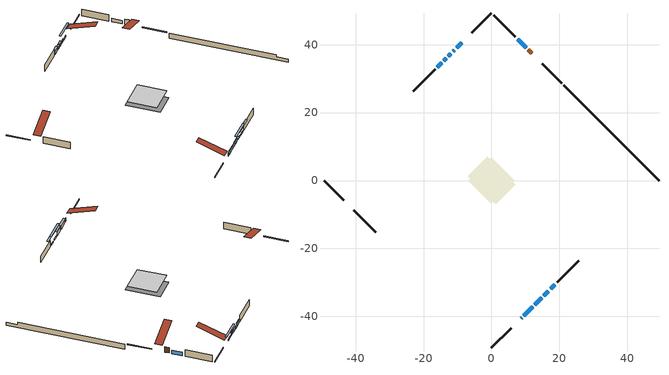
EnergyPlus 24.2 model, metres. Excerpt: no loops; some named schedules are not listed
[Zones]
conditioned space
 floor adiabatic (AdiabaticFloorConstruction): -6.9,0 0,6.9 6.9,0 0,-6.9 z0.49
 floor foundation (Slab1 construction): -7,1.19 -1.19,7 7,-1.19 1.19,-7 z-1.52
 wall outside (RimJoist1 construction): 0,-49.32 5.74,-43.58 / -49.32,0 -43.58,-5.74 / 0,49.32 -5.74,43.58 / 20.65,28.68 14.91,34.42 z0.49:0.79
 wall outside (AdiabaticWallConstruction 1): 11.83,37.49 10.84,38.49 z0.49:2.52
 wall outside (AdiabaticWallConstruction): 8.81,-40.51 8.84,-40.49 / -10.91,38.42 -11.3,38.03 / 10.18,39.14 7.71,41.62 z0.49:1.71; 9.49,-39.83 12.08,-37.24 / -14.67,34.66 -15.96,33.36 z0.49:1.56; 12.74,-36.59 14.79,-34.54 z0.49:1.91; -8.81,40.51 -10.25,39.07 / 15.44,-33.88 16.74,-32.59 / -13.36,35.96 -14.01,35.31 z0.49:1.1; 17.39,-31.93 18.69,-30.64 z0.49:0.9; -11.95,37.37 -12.71,36.62 z0.49:1.25
 wall outside (Wall1 construction): 19.34,-29.98 25.74,-23.59 / -40.51,-8.81 -34.12,-15.21 / -16.62,32.71 -23.01,26.31 / 7.05,42.28 0.66,48.67 z0.49:2.93
 wall foundation (FoundationWall1 construction): 21.31,28.02,-1.52 21.31,28.02,0.49 46.52,2.8,0.49 46.52,2.8,-0.29 49.32,0,-0.29 49.32,0,-1.52
 window (WindowConstruction 6): 8.81,-40.51 8.84,-40.49 z0.49:1.71
 window (WindowConstruction 4): 9.49,-39.83 12.08,-37.24 z0.49:1.56
 window (WindowConstruction 5): 12.74,-36.59 14.79,-34.54 z0.49:1.91
 window (WindowConstruction 8): -8.81,40.51 -10.25,39.07 z0.49:1.1
 window (WindowConstruction 9): 15.44,-33.88 16.74,-32.59 z0.49:1.1
 window (WindowConstruction 7): -10.91,38.42 -11.3,38.03 z0.49:1.71
 window (WindowConstruction 10): 17.39,-31.93 18.69,-30.64 z0.49:0.9
 window (WindowConstruction): 10.18,39.14 7.71,41.62 z0.49:1.71
 window (WindowConstruction 1): -11.95,37.37 -12.71,36.62 z0.49:1.25
 window (WindowConstruction 2): -13.36,35.96 -14.01,35.31 z0.49:1.1
 window (WindowConstruction 3): -14.67,34.66 -15.96,33.36 z0.49:1.56
 door (Door): 11.83,37.49 10.84,38.49 z0.49:2.52
 ceiling adiabatic (AdiabaticFloorConstruction): 0,-6.9 6.9,0 0,6.9 -6.9,0 z0.49
 roof outside (Roof1 construction): 8.16,-41.17,2.93 1.49,-34.5,6.07 -0.27,-36.25,6.07 6.4,-42.92,2.93; -41.17,-8.16,2.93 -34.5,-1.49,6.07 -36.25,0.27,6.07 -42.92,-6.4,2.93; -8.16,41.17,2.93 -1.49,34.5,6.07 0.27,36.25,6.07 -6.4,42.92,2.93; 12.49,36.83,2.93 5.82,30.16,6.07 7.58,28.41,6.07 14.25,35.08,2.93
shading: 12.29,-37.03 9.28,-40.04 9.71,-40.47 12.72,-37.46 z1.86; 15,-34.33 12.53,-36.8 12.96,-37.23 15.43,-34.76 z2.21; -12.19,37.14 -6.88,42.45 -7.31,42.88 -12.62,37.57 z3.84; 18.67,-30.65 13.51,-35.82 13.94,-36.25 19.1,-31.08 z3.84; 20.62,-28.7 15.46,-33.87 15.89,-34.3 21.05,-29.13 z3.64; -12.92,36.41 -11.74,37.58 -12.17,38.01 -13.35,36.84 z1.55; -14.22,35.1 -13.15,36.17 -13.58,36.6 -14.65,35.53 z1.4; -16.17,33.15 -14.46,34.87 -14.89,35.3 -16.6,33.58 z1.86
[Building]
Building 1: Terrain=Suburbs
[Site:Location]
Montreal Intl AP_QC: Latitude {deg}=45.47; Longitude {deg}=-73.74; Time Zone {hr}=-5; Elevation {m}=36; Keep Site Location Information=Yes
[Site:GroundTemperature:Shallow]
2.07863, -0.316383, -0.508184, 0.628371, 5.19101, 9.73239, 13.6695, 16.1636, 16.3755, 14.347, 10.5102, 6.10817
[Site:WaterMainsTemperature]
Calculation Method=Schedule; Temperature Schedule=mains temperature schedule
[Material] Roughness=Rough; Thermal Absorptance=0.9
Name | Thickness {m} | Conductivity {W/m-K} | Density {kg/m3} | Specific Heat {J/kg-K} | Solar Absorptance | Visible Absorptance
asphalt or fiberglass shingles | 0.00635 | 0.162714 | 1121.4 | 1465.45 | 0.4 | 0.4
concrete 4.0 in. | 0.1016 | 1.803125 | 2242.8 | 837.4 | 0.7 | 0.7
concrete 8.0 in. | 0.2032 | 1.803125 | 2242.8 | 837.4 | 0.7 | 0.7
door material | 0.04445 | 0.0451087 | 512.64 | 1214.23 | 0.7 | 0.7
floor covering | 0.0127 | 0.0433444 | 54.468 | 1339.84 | 0.6 | 0.6
floor rigid ins; wall rigid ins | 0.512978 | 0.029427 | 32.04 | 1214.23 | 0.7 | 0.7
floor stud and cavity | 0.1397 | 1.75129 | 37.0049 | 1207.88 | 0.7 | 0.7
furniture material conditioned space 1 | 0.1524 | 0.115458 | 640.8 | 1214.23 | 0.6 | 0.6
gypsum board | 0.0127 | 0.160291 | 801 | 837.4 | 0.6 | 0.6
osb sheathing 0.5 in. | 0.0127 | 0.115458 | 512.64 | 1214.23 | 0.7 | 0.7
osb sheathing 0.75 in. | 0.01905 | 0.115458 | 512.64 | 1214.23 | 0.7 | 0.7
rim joist stud and cavity | 0.0508 | 0.648972 | 50.32683 | 1063.81 | 0.6 | 0.6
roof stud and cavity | 0.2032 | 0.14447 | 78.34581 | 1123.46 | 0.7 | 0.7
wall stud and cavity | 0.1397 | 0.100429 | 139.0536 | 1170.24 | 0.7 | 0.7
wall stud and cavity 1 | 0.0889 | 0.380278 | 52.3479 | 1209.89 | 0.7 | 0.7
wall stud and cavity 2 | 0.0889 | 0.391764 | 83.0341 | 1211.67 | 0.7 | 0.7
wood siding | 0.0254 | 0.102417 | 544.68 | 1172.36 | 0.4 | 0.4
wood siding 1; wood siding 2; wood siding 3 | 0.0254 | 0.102417 | 544.68 | 1172.36 | 0.7 | 0.7
[WindowMaterial:SimpleGlazingSystem]
Name | U-Factor {W/m2-K} | Solar Heat Gain Coefficient
WindowMaterial | 3.30232 | 0.66
WindowMaterial 1 | 3.30573 | 0.63
WindowMaterial 2 | 3.30687 | 0.61
WindowMaterial 3 | 3.30346 | 0.64
WindowMaterial 4 | 2.906 | 0.05
WindowMaterial 5 | 3.026374 | 0.49
WindowMaterial 6 | 3.310274 | 0.56
[Construction]
AdiabaticFloorConstruction: floor stud and cavity, floor rigid ins, osb sheathing 0.75 in., floor covering
AdiabaticWallConstruction: wood siding 2, wall rigid ins, wall stud and cavity 1, gypsum board
AdiabaticWallConstruction 1: wood siding 3, wall rigid ins, wall stud and cavity 1, gypsum board
Door: door material
FoundationWall1 construction: concrete 8.0 in.
furniture construction conditioned space 1: furniture material conditioned space 1
PartitionWallConstruction: gypsum board, wall stud and cavity 2, gypsum board
RimJoist1 construction: wood siding 1, rim joist stud and cavity
Roof1 construction: asphalt or fiberglass shingles, osb sheathing 0.75 in., roof stud and cavity, gypsum board
Slab1 construction: concrete 4.0 in.
Wall1 construction: wood siding, osb sheathing 0.5 in., wall stud and cavity, gypsum board
WindowConstruction; WindowConstruction 5: WindowMaterial
WindowConstruction 1: WindowMaterial 1
WindowConstruction 10: WindowMaterial 6
WindowConstruction 2; WindowConstruction 8; WindowConstruction 9: WindowMaterial 2
WindowConstruction 3; WindowConstruction 4: WindowMaterial 3
WindowConstruction 6: WindowMaterial 4
WindowConstruction 7: WindowMaterial 5
[Zone]
conditioned space: Multiplier=1; Volume {m3}=473.5; Part of Total Floor Area=Yes
[Space]
conditioned space 1: Zone=conditioned space; Volume {m3}=473.5
[SurfaceProperty:ExposedFoundationPerimeter]
Slab1: Exposed Perimeter Calculation Method=TotalExposedPerimeter; Total Exposed Perimeter {m}=39.625
[InternalMass] Zone or ZoneList=conditioned space; Space or SpaceList=conditioned space 1
Name | Construction | Surface Area {m2}
furniture mass conditioned space 1 | furniture construction conditioned space 1 | 76.248
partition wall mass | PartitionWallConstruction | 190.62
[Lights]
interior lighting: Zone or ZoneList or Space or SpaceList=conditioned space 1; Schedule=interior lighting schedule; Design Level Calculation Method=LightingLevel; Lighting Level {W}=343.2; Return Air Fraction=0; Fraction Radiant=0.6; Fraction Visible=0.2; Fraction Replaceable=1
[People]
occupants: Zone or ZoneList or Space or SpaceList=conditioned space 1; Number of People Schedule=occupants schedule; Number of People Calculation Method=People; Number of People=3; Fraction Radiant=0.314171; Sensible Heat Fraction=0.56303; Activity Level Schedule=occupants activity schedule; Carbon Dioxide Generation Rate {m3/s-W}=0; Enable ASHRAE 55 Comfort Warnings=No; Mean Radiant Temperature Calculation Type=EnclosureAveraged
[ElectricEquipment] Zone or ZoneList or Space or SpaceList=conditioned space 1; Design Level Calculation Method=EquipmentLevel
Name | Schedule | Design Level {W} | Fraction Latent | Fraction Radiant | Fraction Lost
clothes dryer | clothes dryer schedule | 140.772 | 0.015 | 0.081 | 0.85
clothes washer | clothes washer schedule | 32.1985 | 0.03 | 0.162 | 0.7
cooking range | cooking range schedule | 215.147 | 0.08 | 0.432 | 0.2
dishwasher | dishwasher schedule | 66.8632 | 0.3 | 0.18 | 0.4
fridge | fridge schedule | 72.9452 | 0 | 0.6 | 0
mech vent bath fan 0 | mech vent bath fan 0 schedule | 50.2 | 0 | 0 | 1
mech vent house fan | mech vent house fan schedule | 0 | 0 | 0 | 1
mech vent house fan cfis | mech vent house fan cfis schedule | 0 | 0 | 0 | 0
mech vent range fan 0 | mech vent range fan 0 schedule | 57 | 0 | 0 | 1
misc plug loads | misc plug loads schedule | 494.7 | 0.045 | 0.513 | 0.1
whole house fan | Always On Discrete | 0 | 0 | 0 | 1
[OtherEquipment] Zone or ZoneList or Space or SpaceList=conditioned space 1; Design Level Calculation Method=EquipmentLevel
Name | Fuel Type | Schedule | Design Level {W} | Fraction Latent | Fraction Radiant | Fraction Lost
clothes dryer 1 | Electricity | clothes dryer schedule | 0 | 0.015 | 0.081 | 0.85
cooking range 1 | Electricity | cooking range schedule | 0 | 0.08 | 0.432 | 0.2
general water use latent | None | general water use schedule | 62.594 | 1 | 0 | 0
general water use sensible | None | general water use schedule | -61.6891 | 0 | 0.6 | 0
mech vent house fan latent load | None | Always On Discrete | 0 | 1 | 0 | 0
mech vent house fan sensible load | None | Always On Discrete | 0 | 0 | 0 | 0
water heater energy adjustment1 | Electricity | Always On Discrete | 0.01 | 0 | 0 | 1
[ZoneInfiltration:DesignFlowRate] Zone or ZoneList or Space or SpaceList=conditioned space 1; Schedule=Always On Discrete; Design Flow Rate Calculation Method=Flow/Zone; Design Flow Rate {m3/s}=0
infil flow; natural vent flow; whole house fan flow
[Foundation:Kiva]
Foundation Kiva 1: Initial Indoor Air Temperature {C}=18; Wall Height Above Grade {m}=0.489996; Wall Depth Below Slab {m}=0.2032
[Foundation:Kiva:Settings]
Soil Conductivity {W/m-K}=0.849921; Soil Density {kg/m3}=1842.3; Soil Specific Heat {J/kg-K}=418.7; Ground Solar Absorptivity=0.9; Ground Thermal Absorptivity=0.9; Ground Surface Roughness {m}=0.03; Far-Field Width {m}=40; Deep-Ground Boundary Condition=ZeroFlux; Deep-Ground Depth {m}=40; Minimum Cell Dimension {m}=0.2; Maximum Cell Growth Coefficient=3; Simulation Timestep=Timestep
[Exterior:Lights]
exterior lighting: Schedule=exterior lighting schedule; Design Level {W}=75.6
[Schedule:Day:Interval]
interior lighting schedule day: No, 01:00, 0.108182, 04:00, 0.0901515, 05:00, 0.0991667, 06:00, 0.162273, 07:00, 0.270455, 08:00, 0.342576, 10:00, 0.369621, 11:00, 0.351591, 12:00, 0.333561, 13:00, 0.324545, 14:00, 0.31553, 15:00, 0.333561, 16:00, 0.369621, 17:00, 0.450758, 18:00, 0.585985, 19:00, 0.775303, 20:00, 0.955606, 21:00, 0.991667, 22:00, 0.712197, 23:00, 0.360606, 24:00, 0.162273
interior lighting schedule day 1: No, 01:00, 0.100909, 04:00, 0.0840909, 05:00, 0.0925, 06:00, 0.151364, 07:00, 0.252273, 08:00, 0.319545, 10:00, 0.344773, 11:00, 0.327955, 12:00, 0.311136, 13:00, 0.302727, 14:00, 0.294318, 15:00, 0.311136, 16:00, 0.344773, 17:00, 0.420455, 18:00, 0.546591, 19:00, 0.723182, 20:00, 0.891364, 21:00, 0.925, 22:00, 0.664318, 23:00, 0.336364, 24:00, 0.151364
interior lighting schedule day 2: No, 01:00, 0.0927273, 04:00, 0.0772727, 05:00, 0.085, 06:00, 0.139091, 07:00, 0.231818, 08:00, 0.293636, 10:00, 0.316818, 11:00, 0.301364, 12:00, 0.285909, 13:00, 0.278182, 14:00, 0.270455, 15:00, 0.285909, 16:00, 0.316818, 17:00, 0.386364, 18:00, 0.502273, 19:00, 0.664545, 20:00, 0.819091, 21:00, 0.85, 22:00, 0.610455, 23:00, 0.309091, 24:00, 0.139091
interior lighting schedule day 3: No, 01:00, 0.0845455, 04:00, 0.0704545, 05:00, 0.0775, 06:00, 0.126818, 07:00, 0.211364, 08:00, 0.267727, 10:00, 0.288864, 11:00, 0.274773, 12:00, 0.260682, 13:00, 0.253636, 14:00, 0.246591, 15:00, 0.260682, 16:00, 0.288864, 17:00, 0.352273, 18:00, 0.457955, 19:00, 0.605909, 20:00, 0.746818, 21:00, 0.775, 22:00, 0.556591, 23:00, 0.281818, 24:00, 0.126818
interior lighting schedule day 4: No, 01:00, 0.0763636, 04:00, 0.0636364, 05:00, 0.07, 06:00, 0.114545, 07:00, 0.190909, 08:00, 0.241818, 10:00, 0.260909, 11:00, 0.248182, 12:00, 0.235455, 13:00, 0.229091, 14:00, 0.222727, 15:00, 0.235455, 16:00, 0.260909, 17:00, 0.318182, 18:00, 0.413636, 19:00, 0.547273, 20:00, 0.674545, 21:00, 0.7, 22:00, 0.502727, 23:00, 0.254545, 24:00, 0.114545
interior lighting schedule default day: No, 24:00, 0
[Schedule:Week:Daily]
interior lighting schedule Week Rule - Jan1-Jan27: interior lighting schedule day, interior lighting schedule day, interior lighting schedule day, interior lighting schedule day, interior lighting schedule day, interior lighting schedule day, interior lighting schedule day, interior lighting schedule default day, interior lighting schedule default day, interior lighting schedule default day, interior lighting schedule default day, interior lighting schedule default day
interior lighting schedule Week Rule - Jan28-Feb3: interior lighting schedule day, interior lighting schedule day, interior lighting schedule day, interior lighting schedule day, interior lighting schedule day 1, interior lighting schedule day 1, interior lighting schedule day 1, interior lighting schedule default day, interior lighting schedule default day, interior lighting schedule default day, interior lighting schedule default day, interior lighting schedule default day
interior lighting schedule Week Rule - Feb4-Feb24: interior lighting schedule day 1, interior lighting schedule day 1, interior lighting schedule day 1, interior lighting schedule day 1, interior lighting schedule day 1, interior lighting schedule day 1, interior lighting schedule day 1, interior lighting schedule default day, interior lighting schedule default day, interior lighting schedule default day, interior lighting schedule default day, interior lighting schedule default day
interior lighting schedule Week Rule - Feb25-Mar3: interior lighting schedule day 1, interior lighting schedule day 1, interior lighting schedule day 1, interior lighting schedule day 1, interior lighting schedule day 2, interior lighting schedule day 2, interior lighting schedule day 2, interior lighting schedule default day, interior lighting schedule default day, interior lighting schedule default day, interior lighting schedule default day, interior lighting schedule default day
interior lighting schedule Week Rule - Mar4-Mar31: interior lighting schedule day 2, interior lighting schedule day 2, interior lighting schedule day 2, interior lighting schedule day 2, interior lighting schedule day 2, interior lighting schedule day 2, interior lighting schedule day 2, interior lighting schedule default day, interior lighting schedule default day, interior lighting schedule default day, interior lighting schedule default day, interior lighting schedule default day
interior lighting schedule Week Rule - Apr1-Apr28: interior lighting schedule day 3, interior lighting schedule day 3, interior lighting schedule day 3, interior lighting schedule day 3, interior lighting schedule day 3, interior lighting schedule day 3, interior lighting schedule day 3, interior lighting schedule default day, interior lighting schedule default day, interior lighting schedule default day, interior lighting schedule default day, interior lighting schedule default day
interior lighting schedule Week Rule - Apr29-May5: interior lighting schedule day 3, interior lighting schedule day 3, interior lighting schedule day 4, interior lighting schedule day 4, interior lighting schedule day 4, interior lighting schedule day 4, interior lighting schedule day 4, interior lighting schedule default day, interior lighting schedule default day, interior lighting schedule default day, interior lighting schedule default day, interior lighting schedule default day
interior lighting schedule Week Rule - May6-May26: interior lighting schedule day 4, interior lighting schedule day 4, interior lighting schedule day 4, interior lighting schedule day 4, interior lighting schedule day 4, interior lighting schedule day 4, interior lighting schedule day 4, interior lighting schedule default day, interior lighting schedule default day, interior lighting schedule default day, interior lighting schedule default day, interior lighting schedule default day
interior lighting schedule Week Rule - May27-Jun2: interior lighting schedule day 4, interior lighting schedule day 4, interior lighting schedule day 4, interior lighting schedule day 4, interior lighting schedule day 4, interior lighting schedule day 5, interior lighting schedule day 5, interior lighting schedule default day, interior lighting schedule default day, interior lighting schedule default day, interior lighting schedule default day, interior lighting schedule default day
interior lighting schedule Week Rule - Jun3-Jun30: interior lighting schedule day 5, interior lighting schedule day 5, interior lighting schedule day 5, interior lighting schedule day 5, interior lighting schedule day 5, interior lighting schedule day 5, interior lighting schedule day 5, interior lighting schedule default day, interior lighting schedule default day, interior lighting schedule default day, interior lighting schedule default day, interior lighting schedule default day
interior lighting schedule Week Rule - Jul1-Jul28: interior lighting schedule day 6, interior lighting schedule day 6, interior lighting schedule day 6, interior lighting schedule day 6, interior lighting schedule day 6, interior lighting schedule day 6, interior lighting schedule day 6, interior lighting schedule default day, interior lighting schedule default day, interior lighting schedule default day, interior lighting schedule default day, interior lighting schedule default day
interior lighting schedule Week Rule - Jul29-Aug4: interior lighting schedule day 6, interior lighting schedule day 6, interior lighting schedule day 6, interior lighting schedule day 7, interior lighting schedule day 7, interior lighting schedule day 7, interior lighting schedule day 7, interior lighting schedule default day, interior lighting schedule default day, interior lighting schedule default day, interior lighting schedule default day, interior lighting schedule default day
interior lighting schedule Week Rule - Aug5-Aug25: interior lighting schedule day 7, interior lighting schedule day 7, interior lighting schedule day 7, interior lighting schedule day 7, interior lighting schedule day 7, interior lighting schedule day 7, interior lighting schedule day 7, interior lighting schedule default day, interior lighting schedule default day, interior lighting schedule default day, interior lighting schedule default day, interior lighting schedule default day
interior lighting schedule Week Rule - Aug26-Sep1: interior lighting schedule day 7, interior lighting schedule day 7, interior lighting schedule day 7, interior lighting schedule day 7, interior lighting schedule day 7, interior lighting schedule day 7, interior lighting schedule day 8, interior lighting schedule default day, interior lighting schedule default day, interior lighting schedule default day, interior lighting schedule default day, interior lighting schedule default day
interior lighting schedule Week Rule - Sep2-Sep29: interior lighting schedule day 8, interior lighting schedule day 8, interior lighting schedule day 8, interior lighting schedule day 8, interior lighting schedule day 8, interior lighting schedule day 8, interior lighting schedule day 8, interior lighting schedule default day, interior lighting schedule default day, interior lighting schedule default day, interior lighting schedule default day, interior lighting schedule default day
interior lighting schedule Week Rule - Sep30-Oct6: interior lighting schedule day 8, interior lighting schedule day 9, interior lighting schedule day 9, interior lighting schedule day 9, interior lighting schedule day 9, interior lighting schedule day 9, interior lighting schedule day 9, interior lighting schedule default day, interior lighting schedule default day, interior lighting schedule default day, interior lighting schedule default day, interior lighting schedule default day
interior lighting schedule Week Rule - Oct7-Oct27: interior lighting schedule day 9, interior lighting schedule day 9, interior lighting schedule day 9, interior lighting schedule day 9, interior lighting schedule day 9, interior lighting schedule day 9, interior lighting schedule day 9, interior lighting schedule default day, interior lighting schedule default day, interior lighting schedule default day, interior lighting schedule default day, interior lighting schedule default day
interior lighting schedule Week Rule - Oct28-Nov3: interior lighting schedule day 9, interior lighting schedule day 9, interior lighting schedule day 9, interior lighting schedule day 9, interior lighting schedule day 10, interior lighting schedule day 10, interior lighting schedule day 10, interior lighting schedule default day, interior lighting schedule default day, interior lighting schedule default day, interior lighting schedule default day, interior lighting schedule default day
interior lighting schedule Week Rule - Nov4-Nov24: interior lighting schedule day 10, interior lighting schedule day 10, interior lighting schedule day 10, interior lighting schedule day 10, interior lighting schedule day 10, interior lighting schedule day 10, interior lighting schedule day 10, interior lighting schedule default day, interior lighting schedule default day, interior lighting schedule default day, interior lighting schedule default day, interior lighting schedule default day
interior lighting schedule Week Rule - Nov25-Dec1: interior lighting schedule day 10, interior lighting schedule day 10, interior lighting schedule day 10, interior lighting schedule day 10, interior lighting schedule day 10, interior lighting schedule day 10, interior lighting schedule day 11, interior lighting schedule default day, interior lighting schedule default day, interior lighting schedule default day, interior lighting schedule default day, interior lighting schedule default day
interior lighting schedule Week Rule - Dec2-Dec31: interior lighting schedule day 11, interior lighting schedule day 11, interior lighting schedule day 11, interior lighting schedule day 11, interior lighting schedule day 11, interior lighting schedule day 11, interior lighting schedule day 11, interior lighting schedule default day, interior lighting schedule default day, interior lighting schedule default day, interior lighting schedule default day, interior lighting schedule default day
occupants schedule Week Rule - Jan1-Dec31: occupants schedule day, occupants schedule day, occupants schedule day, occupants schedule day, occupants schedule day, occupants schedule day, occupants schedule day, occupants schedule default day, occupants schedule default day, occupants schedule default day, occupants schedule default day, occupants schedule default day
clothes dryer schedule Week Rule - Jan1-Dec31: clothes dryer schedule day, clothes dryer schedule day, clothes dryer schedule day, clothes dryer schedule day, clothes dryer schedule day, clothes dryer schedule day, clothes dryer schedule day, clothes dryer schedule default day, clothes dryer schedule default day, clothes dryer schedule default day, clothes dryer schedule default day, clothes dryer schedule default day
clothes washer schedule Week Rule - Jan1-Dec31: clothes washer schedule day, clothes washer schedule day, clothes washer schedule day, clothes washer schedule day, clothes washer schedule day, clothes washer schedule day, clothes washer schedule day, clothes washer schedule default day, clothes washer schedule default day, clothes washer schedule default day, clothes washer schedule default day, clothes washer schedule default day
cooking range schedule Week Rule - Jan1-Dec31: cooking range schedule day, cooking range schedule day, cooking range schedule day, cooking range schedule day, cooking range schedule day, cooking range schedule day, cooking range schedule day, cooking range schedule default day, cooking range schedule default day, cooking range schedule default day, cooking range schedule default day, cooking range schedule default day
dishwasher schedule Week Rule - Jan1-Dec31: dishwasher schedule day, dishwasher schedule day, dishwasher schedule day, dishwasher schedule day, dishwasher schedule day, dishwasher schedule day, dishwasher schedule day, dishwasher schedule default day, dishwasher schedule default day, dishwasher schedule default day, dishwasher schedule default day, dishwasher schedule default day
mech vent bath fan 0 schedule Week Rule - Jan1-Dec31: mech vent bath fan 0 schedule day, mech vent bath fan 0 schedule day, mech vent bath fan 0 schedule day, mech vent bath fan 0 schedule day, mech vent bath fan 0 schedule day, mech vent bath fan 0 schedule day, mech vent bath fan 0 schedule day, mech vent bath fan 0 schedule default day, mech vent bath fan 0 schedule default day, mech vent bath fan 0 schedule default day, mech vent bath fan 0 schedule default day, mech vent bath fan 0 schedule default day
mech vent range fan 0 schedule Week Rule - Jan1-Dec31: mech vent range fan 0 schedule day, mech vent range fan 0 schedule day, mech vent range fan 0 schedule day, mech vent range fan 0 schedule day, mech vent range fan 0 schedule day, mech vent range fan 0 schedule day, mech vent range fan 0 schedule day, mech vent range fan 0 schedule default day, mech vent range fan 0 schedule default day, mech vent range fan 0 schedule default day, mech vent range fan 0 schedule default day, mech vent range fan 0 schedule default day
misc plug loads schedule Week Rule - Jan1-Dec31: misc plug loads schedule day, misc plug loads schedule day, misc plug loads schedule day, misc plug loads schedule day, misc plug loads schedule day, misc plug loads schedule day, misc plug loads schedule day, misc plug loads schedule default day, misc plug loads schedule default day, misc plug loads schedule default day, misc plug loads schedule default day, misc plug loads schedule default day
general water use schedule Week Rule - Jan1-Dec31: general water use schedule day, general water use schedule day, general water use schedule day, general water use schedule day, general water use schedule day, general water use schedule day, general water use schedule day, general water use schedule default day, general water use schedule default day, general water use schedule default day, general water use schedule default day, general water use schedule default day
exterior lighting schedule Week Rule - Jan1-Jan27: exterior lighting schedule day, exterior lighting schedule day, exterior lighting schedule day, exterior lighting schedule day, exterior lighting schedule day, exterior lighting schedule day, exterior lighting schedule day, exterior lighting schedule default day, exterior lighting schedule default day, exterior lighting schedule default day, exterior lighting schedule default day, exterior lighting schedule default day
exterior lighting schedule Week Rule - Jan28-Feb3: exterior lighting schedule day, exterior lighting schedule day, exterior lighting schedule day, exterior lighting schedule day, exterior lighting schedule day 1, exterior lighting schedule day 1, exterior lighting schedule day 1, exterior lighting schedule default day, exterior lighting schedule default day, exterior lighting schedule default day, exterior lighting schedule default day, exterior lighting schedule default day
exterior lighting schedule Week Rule - Feb4-Feb24: exterior lighting schedule day 1, exterior lighting schedule day 1, exterior lighting schedule day 1, exterior lighting schedule day 1, exterior lighting schedule day 1, exterior lighting schedule day 1, exterior lighting schedule day 1, exterior lighting schedule default day, exterior lighting schedule default day, exterior lighting schedule default day, exterior lighting schedule default day, exterior lighting schedule default day
exterior lighting schedule Week Rule - Feb25-Mar3: exterior lighting schedule day 1, exterior lighting schedule day 1, exterior lighting schedule day 1, exterior lighting schedule day 1, exterior lighting schedule day 2, exterior lighting schedule day 2, exterior lighting schedule day 2, exterior lighting schedule default day, exterior lighting schedule default day, exterior lighting schedule default day, exterior lighting schedule default day, exterior lighting schedule default day
exterior lighting schedule Week Rule - Mar4-Mar31: exterior lighting schedule day 2, exterior lighting schedule day 2, exterior lighting schedule day 2, exterior lighting schedule day 2, exterior lighting schedule day 2, exterior lighting schedule day 2, exterior lighting schedule day 2, exterior lighting schedule default day, exterior lighting schedule default day, exterior lighting schedule default day, exterior lighting schedule default day, exterior lighting schedule default day
exterior lighting schedule Week Rule - Apr1-Apr28: exterior lighting schedule day 3, exterior lighting schedule day 3, exterior lighting schedule day 3, exterior lighting schedule day 3, exterior lighting schedule day 3, exterior lighting schedule day 3, exterior lighting schedule day 3, exterior lighting schedule default day, exterior lighting schedule default day, exterior lighting schedule default day, exterior lighting schedule default day, exterior lighting schedule default day
exterior lighting schedule Week Rule - Apr29-May5: exterior lighting schedule day 3, exterior lighting schedule day 3, exterior lighting schedule day 4, exterior lighting schedule day 4, exterior lighting schedule day 4, exterior lighting schedule day 4, exterior lighting schedule day 4, exterior lighting schedule default day, exterior lighting schedule default day, exterior lighting schedule default day, exterior lighting schedule default day, exterior lighting schedule default day
exterior lighting schedule Week Rule - May6-May26: exterior lighting schedule day 4, exterior lighting schedule day 4, exterior lighting schedule day 4, exterior lighting schedule day 4, exterior lighting schedule day 4, exterior lighting schedule day 4, exterior lighting schedule day 4, exterior lighting schedule default day, exterior lighting schedule default day, exterior lighting schedule default day, exterior lighting schedule default day, exterior lighting schedule default day
exterior lighting schedule Week Rule - May27-Jun2: exterior lighting schedule day 4, exterior lighting schedule day 4, exterior lighting schedule day 4, exterior lighting schedule day 4, exterior lighting schedule day 4, exterior lighting schedule day 5, exterior lighting schedule day 5, exterior lighting schedule default day, exterior lighting schedule default day, exterior lighting schedule default day, exterior lighting schedule default day, exterior lighting schedule default day
exterior lighting schedule Week Rule - Jun3-Jun30: exterior lighting schedule day 5, exterior lighting schedule day 5, exterior lighting schedule day 5, exterior lighting schedule day 5, exterior lighting schedule day 5, exterior lighting schedule day 5, exterior lighting schedule day 5, exterior lighting schedule default day, exterior lighting schedule default day, exterior lighting schedule default day, exterior lighting schedule default day, exterior lighting schedule default day
exterior lighting schedule Week Rule - Jul1-Jul28: exterior lighting schedule day 6, exterior lighting schedule day 6, exterior lighting schedule day 6, exterior lighting schedule day 6, exterior lighting schedule day 6, exterior lighting schedule day 6, exterior lighting schedule day 6, exterior lighting schedule default day, exterior lighting schedule default day, exterior lighting schedule default day, exterior lighting schedule default day, exterior lighting schedule default day
exterior lighting schedule Week Rule - Jul29-Aug4: exterior lighting schedule day 6, exterior lighting schedule day 6, exterior lighting schedule day 6, exterior lighting schedule day 7, exterior lighting schedule day 7, exterior lighting schedule day 7, exterior lighting schedule day 7, exterior lighting schedule default day, exterior lighting schedule default day, exterior lighting schedule default day, exterior lighting schedule default day, exterior lighting schedule default day
exterior lighting schedule Week Rule - Aug5-Aug25: exterior lighting schedule day 7, exterior lighting schedule day 7, exterior lighting schedule day 7, exterior lighting schedule day 7, exterior lighting schedule day 7, exterior lighting schedule day 7, exterior lighting schedule day 7, exterior lighting schedule default day, exterior lighting schedule default day, exterior lighting schedule default day, exterior lighting schedule default day, exterior lighting schedule default day
exterior lighting schedule Week Rule - Aug26-Sep1: exterior lighting schedule day 7, exterior lighting schedule day 7, exterior lighting schedule day 7, exterior lighting schedule day 7, exterior lighting schedule day 7, exterior lighting schedule day 7, exterior lighting schedule day 8, exterior lighting schedule default day, exterior lighting schedule default day, exterior lighting schedule default day, exterior lighting schedule default day, exterior lighting schedule default day
exterior lighting schedule Week Rule - Sep2-Sep29: exterior lighting schedule day 8, exterior lighting schedule day 8, exterior lighting schedule day 8, exterior lighting schedule day 8, exterior lighting schedule day 8, exterior lighting schedule day 8, exterior lighting schedule day 8, exterior lighting schedule default day, exterior lighting schedule default day, exterior lighting schedule default day, exterior lighting schedule default day, exterior lighting schedule default day
exterior lighting schedule Week Rule - Sep30-Oct6: exterior lighting schedule day 8, exterior lighting schedule day 9, exterior lighting schedule day 9, exterior lighting schedule day 9, exterior lighting schedule day 9, exterior lighting schedule day 9, exterior lighting schedule day 9, exterior lighting schedule default day, exterior lighting schedule default day, exterior lighting schedule default day, exterior lighting schedule default day, exterior lighting schedule default day
exterior lighting schedule Week Rule - Oct7-Oct27: exterior lighting schedule day 9, exterior lighting schedule day 9, exterior lighting schedule day 9, exterior lighting schedule day 9, exterior lighting schedule day 9, exterior lighting schedule day 9, exterior lighting schedule day 9, exterior lighting schedule default day, exterior lighting schedule default day, exterior lighting schedule default day, exterior lighting schedule default day, exterior lighting schedule default day
exterior lighting schedule Week Rule - Oct28-Nov3: exterior lighting schedule day 9, exterior lighting schedule day 9, exterior lighting schedule day 9, exterior lighting schedule day 9, exterior lighting schedule day 10, exterior lighting schedule day 10, exterior lighting schedule day 10, exterior lighting schedule default day, exterior lighting schedule default day, exterior lighting schedule default day, exterior lighting schedule default day, exterior lighting schedule default day
exterior lighting schedule Week Rule - Nov4-Nov24: exterior lighting schedule day 10, exterior lighting schedule day 10, exterior lighting schedule day 10, exterior lighting schedule day 10, exterior lighting schedule day 10, exterior lighting schedule day 10, exterior lighting schedule day 10, exterior lighting schedule default day, exterior lighting schedule default day, exterior lighting schedule default day, exterior lighting schedule default day, exterior lighting schedule default day
exterior lighting schedule Week Rule - Nov25-Dec1: exterior lighting schedule day 10, exterior lighting schedule day 10, exterior lighting schedule day 10, exterior lighting schedule day 10, exterior lighting schedule day 10, exterior lighting schedule day 10, exterior lighting schedule day 11, exterior lighting schedule default day, exterior lighting schedule default day, exterior lighting schedule default day, exterior lighting schedule default day, exterior lighting schedule default day
exterior lighting schedule Week Rule - Dec2-Dec31: exterior lighting schedule day 11, exterior lighting schedule day 11, exterior lighting schedule day 11, exterior lighting schedule day 11, exterior lighting schedule day 11, exterior lighting schedule day 11, exterior lighting schedule day 11, exterior lighting schedule default day, exterior lighting schedule default day, exterior lighting schedule default day, exterior lighting schedule default day, exterior lighting schedule default day
[Schedule:Year]
interior lighting schedule: interior lighting schedule Week Rule - Jan1-Jan27, 1, 1, 1, 27, interior lighting schedule Week Rule - Jan28-Feb3, 1, 28, 2, 3, interior lighting schedule Week Rule - Feb4-Feb24, 2, 4, 2, 24, interior lighting schedule Week Rule - Feb25-Mar3, 2, 25, 3, 3, interior lighting schedule Week Rule - Mar4-Mar31, 3, 4, 3, 31, interior lighting schedule Week Rule - Apr1-Apr28, 4, 1, 4, 28, interior lighting schedule Week Rule - Apr29-May5, 4, 29, 5, 5, interior lighting schedule Week Rule - May6-May26, 5, 6, 5, 26, interior lighting schedule Week Rule - May27-Jun2, 5, 27, 6, 2, interior lighting schedule Week Rule - Jun3-Jun30, 6, 3, 6, 30, interior lighting schedule Week Rule - Jul1-Jul28, 7, 1, 7, 28, interior lighting schedule Week Rule - Jul29-Aug4, 7, 29, 8, 4, interior lighting schedule Week Rule - Aug5-Aug25, 8, 5, 8, 25, interior lighting schedule Week Rule - Aug26-Sep1, 8, 26, 9, 1, interior lighting schedule Week Rule - Sep2-Sep29, 9, 2, 9, 29, interior lighting schedule Week Rule - Sep30-Oct6, 9, 30, 10, 6, interior lighting schedule Week Rule - Oct7-Oct27, 10, 7, 10, 27, interior lighting schedule Week Rule - Oct28-Nov3, 10, 28, 11, 3, interior lighting schedule Week Rule - Nov4-Nov24, 11, 4, 11, 24, interior lighting schedule Week Rule - Nov25-Dec1, 11, 25, 12, 1, interior lighting schedule Week Rule - Dec2-Dec31, 12, 2, 12, 31
occupants schedule: occupants schedule Week Rule - Jan1-Dec31, 1, 1, 12, 31
clothes dryer schedule: clothes dryer schedule Week Rule - Jan1-Dec31, 1, 1, 12, 31
clothes washer schedule: clothes washer schedule Week Rule - Jan1-Dec31, 1, 1, 12, 31
cooking range schedule: cooking range schedule Week Rule - Jan1-Dec31, 1, 1, 12, 31
dishwasher schedule: dishwasher schedule Week Rule - Jan1-Dec31, 1, 1, 12, 31
mech vent bath fan 0 schedule: mech vent bath fan 0 schedule Week Rule - Jan1-Dec31, 1, 1, 12, 31
mech vent range fan 0 schedule: mech vent range fan 0 schedule Week Rule - Jan1-Dec31, 1, 1, 12, 31
misc plug loads schedule: misc plug loads schedule Week Rule - Jan1-Dec31, 1, 1, 12, 31
general water use schedule: general water use schedule Week Rule - Jan1-Dec31, 1, 1, 12, 31
exterior lighting schedule: exterior lighting schedule Week Rule - Jan1-Jan27, 1, 1, 1, 27, exterior lighting schedule Week Rule - Jan28-Feb3, 1, 28, 2, 3, exterior lighting schedule Week Rule - Feb4-Feb24, 2, 4, 2, 24, exterior lighting schedule Week Rule - Feb25-Mar3, 2, 25, 3, 3, exterior lighting schedule Week Rule - Mar4-Mar31, 3, 4, 3, 31, exterior lighting schedule Week Rule - Apr1-Apr28, 4, 1, 4, 28, exterior lighting schedule Week Rule - Apr29-May5, 4, 29, 5, 5, exterior lighting schedule Week Rule - May6-May26, 5, 6, 5, 26, exterior lighting schedule Week Rule - May27-Jun2, 5, 27, 6, 2, exterior lighting schedule Week Rule - Jun3-Jun30, 6, 3, 6, 30, exterior lighting schedule Week Rule - Jul1-Jul28, 7, 1, 7, 28, exterior lighting schedule Week Rule - Jul29-Aug4, 7, 29, 8, 4, exterior lighting schedule Week Rule - Aug5-Aug25, 8, 5, 8, 25, exterior lighting schedule Week Rule - Aug26-Sep1, 8, 26, 9, 1, exterior lighting schedule Week Rule - Sep2-Sep29, 9, 2, 9, 29, exterior lighting schedule Week Rule - Sep30-Oct6, 9, 30, 10, 6, exterior lighting schedule Week Rule - Oct7-Oct27, 10, 7, 10, 27, exterior lighting schedule Week Rule - Oct28-Nov3, 10, 28, 11, 3, exterior lighting schedule Week Rule - Nov4-Nov24, 11, 4, 11, 24, exterior lighting schedule Week Rule - Nov25-Dec1, 11, 25, 12, 1, exterior lighting schedule Week Rule - Dec2-Dec31, 12, 2, 12, 31
[Schedule:Constant]
Name | Hourly Value
occupants activity schedule | 117.228
fridge schedule | 0
mech vent house fan schedule; mech vent house fan cfis schedule; Always On Discrete | 1
[Schedule:Compact]
mains temperature schedule: Through: 01/01, For: AllDays, Until: 24:00, 6.56833, Through: 01/02, For: AllDays, Until: 24:00, 6.48722, Through: 01/03, For: AllDays, Until: 24:00, 6.40722, Through: 01/04, For: AllDays, Until: 24:00, 6.32889, Through: 01/05, For: AllDays, Until: 24:00, 6.25167, Through: 01/06, For: AllDays, Until: 24:00, 6.17611, Through: 01/07, For: AllDays, Until: 24:00, 6.10222, Through: 01/08, For: AllDays, Until: 24:00, 6.02944, Through: 01/09, For: AllDays, Until: 24:00, 5.95833, Through: 01/10, For: AllDays, Until: 24:00, 5.88889, Through: 01/11, For: AllDays, Until: 24:00, 5.82056, Through: 01/12, For: AllDays, Until: 24:00, 5.75444, Through: 01/13, For: AllDays, Until: 24:00, 5.68944, Through: 01/14, For: AllDays, Until: 24:00, 5.62611, Through: 01/15, For: AllDays, Until: 24:00, 5.56444, Through: 01/16, For: AllDays, Until: 24:00, 5.50444, Through: 01/17, For: AllDays, Until: 24:00, 5.44611, Through: 01/18, For: AllDays, Until: 24:00, 5.38944, Through: 01/19, For: AllDays, Until: 24:00, 5.33389, Through: 01/20, For: AllDays, Until: 24:00, 5.28111, Through: 01/21, For: AllDays, Until: 24:00, 5.22944, Through: 01/22, For: AllDays, Until: 24:00, 5.17944, Through: 01/23, For: AllDays, Until: 24:00, 5.13111, Through: 01/24, For: AllDays, Until: 24:00, 5.085, Through: 01/25, For: AllDays, Until: 24:00, 5.04056, Through: 01/26, For: AllDays, Until: 24:00, 4.99778, Through: 01/27, For: AllDays, Until: 24:00, 4.95667, Through: 01/28, For: AllDays, Until: 24:00, 4.91778, Through: 01/29, For: AllDays, Until: 24:00, 4.88056, Through: 01/30, For: AllDays, Until: 24:00, 4.845, Through: 01/31, For: AllDays, Until: 24:00, 4.81167, Through: 02/01, For: AllDays, Until: 24:00, 4.77944, Through: 02/02, For: AllDays, Until: 24:00, 4.75, Through: 02/03, For: AllDays, Until: 24:00, 4.72167, Through: 02/04, For: AllDays, Until: 24:00, 4.69611, Through: 02/05, For: AllDays, Until: 24:00, 4.67167, Through: 02/06, For: AllDays, Until: 24:00, 4.64944, Through: 02/07, For: AllDays, Until: 24:00, 4.62889, Through: 02/08, For: AllDays, Until: 24:00, 4.61056, Through: 02/09, For: AllDays, Until: 24:00, 4.59389, Through: 02/10, For: AllDays, Until: 24:00, 4.57944, Through: 02/11, For: AllDays, Until: 24:00, 4.56667, Through: 02/12, For: AllDays, Until: 24:00, 4.55611, Through: 02/13, For: AllDays, Until: 24:00, 4.54722, Through: 02/14, For: AllDays, Until: 24:00, 4.54056, Through: 02/15, For: AllDays, Until: 24:00, 4.53556, Through: 02/16, For: AllDays, Until: 24:00, 4.53278, Through: 02/17, For: AllDays, Until: 24:00, 4.53167, Through: 02/18, For: AllDays, Until: 24:00, 4.53278, Through: 02/19, For: AllDays, Until: 24:00, 4.53556, Through: 02/20, For: AllDays, Until: 24:00, 4.54056, Through: 02/21, For: AllDays, Until: 24:00, 4.54722, Through: 02/22, For: AllDays, Until: 24:00, 4.55611, Through: 02/23, For: AllDays, Until: 24:00, 4.56667, Through: 02/24, For: AllDays, Until: 24:00, 4.57944, Through: 02/25, For: AllDays, Until: 24:00, 4.59389, Through: 02/26, For: AllDays, Until: 24:00, 4.61056, Through: 02/27, For: AllDays, Until: 24:00, 4.62889, Through: 02/28, For: AllDays, Until: 24:00, 4.64889, Through: 03/01, For: AllDays, Until: 24:00, 4.67111, Through: 03/02, For: AllDays, Until: 24:00, 4.69556, Through: 03/03, For: AllDays, Until: 24:00, 4.72167, Through: 03/04, For: AllDays, Until: 24:00, 4.74944, Through: 03/05, For: AllDays, Until: 24:00, 4.77944, Through: 03/06, For: AllDays, Until: 24:00, 4.81111, Through: 03/07, For: AllDays, Until: 24:00, 4.84444, Through: 03/08, For: AllDays, Until: 24:00, 4.88, Through: 03/09, For: AllDays, Until: 24:00, 4.91722, Through: 03/10, For: AllDays, Until: 24:00, 4.95611, Through: 03/11, For: AllDays, Until: 24:00, 4.99722, Through: 03/12, For: AllDays, Until: 24:00, 5.04, Through: 03/13, For: AllDays, Until: 24:00, 5.08444, Through: 03/14, For: AllDays, Until: 24:00, 5.13056, Through: 03/15, For: AllDays, Until: 24:00, 5.17889, Through: 03/16, For: AllDays, Until: 24:00, 5.22833, Through: 03/17, For: AllDays, Until: 24:00, 5.28, Through: 03/18, For: AllDays, Until: 24:00, 5.33333, Through: 03/19, For: AllDays, Until: 24:00, 5.38833, Through: 03/20, For: AllDays, Until: 24:00, 5.445, Through: 03/21, For: AllDays, Until: 24:00, 5.50333, Through: 03/22, For: AllDays, Until: 24:00, 5.56333, Through: 03/23, For: AllDays, Until: 24:00, 5.625, Through: 03/24, For: AllDays, Until: 24:00, 5.68833, Through: 03/25, For: AllDays, Until: 24:00, 5.75333, Through: 03/26, For: AllDays, Until: 24:00, 5.81944, Through: 03/27, For: AllDays, Until: 24:00, 5.88778, Through: 03/28, For: AllDays, Until: 24:00, 5.95722, Through: 03/29, For: AllDays, Until: 24:00, 6.02833, Through: 03/30, For: AllDays, Until: 24:00, 6.10111, Through: 03/31, For: AllDays, Until: 24:00, 6.175, Through: 04/01, For: AllDays, Until: 24:00, 6.25056, Through: 04/02, For: AllDays, Until: 24:00, 6.32778, Through: 04/03, For: AllDays, Until: 24:00, 6.40611, Through: 04/04, For: AllDays, Until: 24:00, 6.48556, Through: 04/05, For: AllDays, Until: 24:00, 6.56722, Through: 04/06, For: AllDays, Until: 24:00, 6.64944, Through: 04/07, For: AllDays, Until: 24:00, 6.73333, Through: 04/08, For: AllDays, Until: 24:00, 6.81833, Through: 04/09, For: AllDays, Until: 24:00, 6.905, Through: 04/10, For: AllDays, Until: 24:00, 6.99278, Through: 04/11, For: AllDays, Until: 24:00, 7.08111, Through: 04/12, For: AllDays, Until: 24:00, 7.17167, Through: 04/13, For: AllDays, Until: 24:00, 7.26278, Through: 04/14, For: AllDays, Until: 24:00, 7.355, Through: 04/15, For: AllDays, Until: 24:00, 7.44833, Through: 04/16, For: AllDays, Until: 24:00, 7.54278, Through: 04/17, For: AllDays, Until: 24:00, 7.63889, Through: 04/18, For: AllDays, Until: 24:00, 7.735, Through: 04/19, For: AllDays, Until: 24:00, 7.83278, Through: 04/20, For: AllDays, Until: 24:00, 7.93167, Through: 04/21, For: AllDays, Until: 24:00, 8.03111, Through: 04/22, For: AllDays, Until: 24:00, 8.13167, Through: 04/23, For: AllDays, Until: 24:00, 8.23278, Through: 04/24, For: AllDays, Until: 24:00, 8.335, Through: 04/25, For: AllDays, Until: 24:00, 8.43778, Through: 04/26, For: AllDays, Until: 24:00, 8.54167, Through: 04/27, For: AllDays, Until: 24:00, 8.64611, Through: 04/28, For: AllDays, Until: 24:00, 8.75167, Through: 04/29, For: AllDays, Until: 24:00, 8.85778, Through: 04/30, For: AllDays, Until: 24:00, 8.96444, Through: 05/01, For: AllDays, Until: 24:00, 9.07167, Through: 05/02, For: AllDays, Until: 24:00, 9.17944, Through: 05/03, For: AllDays, Until: 24:00, 9.28778, Through: 05/04, For: AllDays, Until: 24:00, 9.39667, Through: 05/05, For: AllDays, Until: 24:00, 9.50667, Through: 05/06, For: AllDays, Until: 24:00, 9.61667, Through: 05/07, For: AllDays, Until: 24:00, 9.72667, Through: 05/08, For: AllDays, Until: 24:00, 9.83778, Through: 05/09, For: AllDays, Until: 24:00, 9.94889, Through: 05/10, For: AllDays, Until: 24:00, 10.0606, Through: 05/11, For: AllDays, Until: 24:00, 10.1722, Through: 05/12, For: AllDays, Until: 24:00, 10.2844, Through: 05/13, For: AllDays, Until: 24:00, 10.3967, Through: 05/14, For: AllDays, Until: 24:00, 10.5094, Through: 05/15, For: AllDays, Until: 24:00, 10.6222, Through: 05/16, For: AllDays, Until: 24:00, 10.735, Through: 05/17, For: AllDays, Until: 24:00, 10.8478, Through: 05/18, For: AllDays, Until: 24:00, 10.9611, Through: 05/19, For: AllDays, Until: 24:00, 11.0744, Through: 05/20, For: AllDays, Until: 24:00, 11.1872, Through: 05/21, For: AllDays, Until: 24:00, 11.3006, Through: 05/22, For: AllDays, Until: 24:00, 11.4133, Through: 05/23, For: AllDays, Until: 24:00, 11.5267, Through: 05/24, For: AllDays, Until: 24:00, 11.6394, Through: 05/25, For: AllDays, Until: 24:00, 11.7522, Through: 05/26, For: AllDays, Until: 24:00, 11.8644, Through: 05/27, For: AllDays, Until: 24:00, 11.9767, Through: 05/28, For: AllDays, Until: 24:00, 12.0889, Through: 05/29, For: AllDays, Until: 24:00, 12.2006, Through: 05/30, For: AllDays, Until: 24:00, 12.3122, Through: 05/31, For: AllDays, Until: 24:00, 12.4228, Through: 06/01, For: AllDays, Until: 24:00, 12.5339, Through: 06/02, For: AllDays, Until: 24:00, 12.6439, Through: 06/03, For: AllDays, Until: 24:00, 12.7539, Through: 06/04, For: AllDays, Until: 24:00, 12.8628, Through: 06/05, For: AllDays, Until: 24:00, 12.9717, Through: 06/06, For: AllDays, Until: 24:00, 13.08, Through: 06/07, For: AllDays, Until: 24:00, 13.1878, Through: 06/08, For: AllDays, Until: 24:00, 13.2944, Through: 06/09, For: AllDays, Until: 24:00, 13.4011, Through: 06/10, For: AllDays, Until: 24:00, 13.5067, Through: 06/11, For: AllDays, Until: 24:00, 13.6117, Through: 06/12, For: AllDays, Until: 24:00, 13.7156, Through: 06/13, For: AllDays, Until: 24:00, 13.8194, Through: 06/14, For: AllDays, Until: 24:00, 13.9222, Through: 06/15, For: AllDays, Until: 24:00, 14.0239, Through: 06/16, For: AllDays, Until: 24:00, 14.125, Through: 06/17, For: AllDays, Until: 24:00, 14.225, Through: 06/18, For: AllDays, Until: 24:00, 14.3239, Through: 06/19, For: AllDays, Until: 24:00, 14.4222, Through: 06/20, For: AllDays, Until: 24:00, 14.5194, Through: 06/21, For: AllDays, Until: 24:00, 14.6156, Through: 06/22, For: AllDays, Until: 24:00, 14.7106, Through: 06/23, For: AllDays, Until: 24:00, 14.805, Through: 06/24, For: AllDays, Until: 24:00, 14.8978, Through: 06/25, For: AllDays, Until: 24:00, 14.9894, Through: 06/26, For: AllDays, Until: 24:00, 15.0806, Through: 06/27, For: AllDays, Until: 24:00, 15.17, Through: 06/28, For: AllDays, Until: 24:00, 15.2583, Through: 06/29, For: AllDays, Until: 24:00, 15.3456, Through: 06/30, For: AllDays, Until: 24:00, 15.4311, Through: 07/01, For: AllDays, Until: 24:00, 15.5161, Through: 07/02, For: AllDays, Until: 24:00, 15.5989, Through: 07/03, For: AllDays, Until: 24:00, 15.6811, Through: 07/04, For: AllDays, Until: 24:00, 15.7617, Through: 07/05, For: AllDays, Until: 24:00, 15.8411, Through: 07/06, For: AllDays, Until: 24:00, 15.9189, Through: 07/07, For: AllDays, Until: 24:00, 15.995, Through: 07/08, For: AllDays, Until: 24:00, 16.07, Through: 07/09, For: AllDays, Until: 24:00, 16.1433, Through: 07/10, For: AllDays, Until: 24:00, 16.2156, Through: 07/11, For: AllDays, Until: 24:00, 16.2861, Through: 07/12, For: AllDays, Until: 24:00, 16.355, Through: 07/13, For: AllDays, Until: 24:00, 16.4222, Through: 07/14, For: AllDays, Until: 24:00, 16.4878, Through: 07/15, For: AllDays, Until: 24:00, 16.5522, Through: 07/16, For: AllDays, Until: 24:00, 16.615, Through: 07/17, For: AllDays, Until: 24:00, 16.6756, Through: 07/18, For: AllDays, Until: 24:00, 16.735, Through: 07/19, For: AllDays, Until: 24:00, 16.7928, Through: 07/20, For: AllDays, Until: 24:00, 16.8489, Through: 07/21, For: AllDays, Until: 24:00, 16.9028, Through: 07/22, For: AllDays, Until: 24:00, 16.9556, Through: 07/23, For: AllDays, Until: 24:00, 17.0061, Through: 07/24, For: AllDays, Until: 24:00, 17.0556, Through: 07/25, For: AllDays, Until: 24:00, 17.1028, Through: 07/26, For: AllDays, Until: 24:00, 17.1483, Through: 07/27, For: AllDays, Until: 24:00, 17.1917, Through: 07/28, For: AllDays, Until: 24:00, 17.2339, Through: 07/29, For: AllDays, Until: 24:00, 17.2739, Through: 07/30, For: AllDays, Until: 24:00, 17.3122, Through: 07/31, For: AllDays, Until: 24:00, 17.3489, Through: 08/01, For: AllDays, Until: 24:00, 17.3833, Through: 08/02, For: AllDays, Until: 24:00, 17.4161, Through: 08/03, For: AllDays, Until: 24:00, 17.4467, Through: 08/04, For: AllDays, Until: 24:00, 17.4761, Through: 08/05, For: AllDays, Until: 24:00, 17.5028, Through: 08/06, For: AllDays, Until: 24:00, 17.5283, Through: 08/07, For: AllDays, Until: 24:00, 17.5517, Through: 08/08, For: AllDays, Until: 24:00, 17.5728, Through: 08/09, For: AllDays, Until: 24:00, 17.5922, Through: 08/10, For: AllDays, Until: 24:00, 17.61, Through: 08/11, For: AllDays, Until: 24:00, 17.6256, Through: 08/12, For: AllDays, Until: 24:00, 17.6394, Through: 08/13, For: AllDays, Until: 24:00, 17.6511, Through: 08/14, For: AllDays, Until: 24:00, 17.6611, Through: 08/15, For: AllDays, Until: 24:00, 17.6689, Through: 08/16, For: AllDays, Until: 24:00, 17.675, Through: 08/17, For: AllDays, Until: 24:00, 17.6789, Through: 08/18, For: AllDays, Until: 24:00, 17.6811, Through: 08/19, For: AllDays, Until: 24:00, 17.6811, Through: 08/20, For: AllDays, Until: 24:00, 17.6794, Through: 08/21, For: AllDays, Until: 24:00, 17.6756, Through: 08/22, For: AllDays, Until: 24:00, 17.67, Through: 08/23, For: AllDays, Until: 24:00, 17.6622, Through: 08/24, For: AllDays, Until: 24:00, 17.6528, Through: 08/25, For: AllDays, Until: 24:00, 17.6411, Through: 08/26, For: AllDays, Until: 24:00, 17.6278, Through: 08/27, For: AllDays, Until: 24:00, 17.6122, Through: 08/28, For: AllDays, Until: 24:00, 17.595, Through: 08/29, For: AllDays, Until: 24:00, 17.5756, Through: 08/30, For: AllDays, Until: 24:00, 17.5544, Through: 08/31, For: AllDays, Until: 24:00, 17.5311, Through: 09/01, For: AllDays, Until: 24:00, 17.5061, Through: 09/02, For: AllDays, Until: 24:00, 17.4794, Through: 09/03, For: AllDays, Until: 24:00, 17.4506, Through: 09/04, For: AllDays, Until: 24:00, 17.42, Through: 09/05, For: AllDays, Until: 24:00, 17.3878, Through: 09/06, For: AllDays, Until: 24:00, 17.3533, Through: 09/07, For: AllDays, Until: 24:00, 17.3172, Through: 09/08, For: AllDays, Until: 24:00, 17.2789, Through: 09/09, For: AllDays, Until: 24:00, 17.2389, Through: 09/10, For: AllDays, Until: 24:00, 17.1972, Through: 09/11, For: AllDays, Until: 24:00, 17.1539, Through: 09/12, For: AllDays, Until: 24:00, 17.1083, Through: 09/13, For: AllDays, Until: 24:00, 17.0617, Through: 09/14, For: AllDays, Until: 24:00, 17.0128, Through: 09/15, For: AllDays, Until: 24:00, 16.9622, Through: 09/16, For: AllDays, Until: 24:00, 16.9094, Through: 09/17, For: AllDays, Until: 24:00, 16.8556, Through: 09/18, For: AllDays, Until: 24:00, 16.8, Through: 09/19, For: AllDays, Until: 24:00, 16.7422, Through: 09/20, For: AllDays, Until: 24:00, 16.6833, Through: 09/21, For: AllDays, Until: 24:00, 16.6228, Through: 09/22, For: AllDays, Until: 24:00, 16.56, Through: 09/23, For: AllDays, Until: 24:00, 16.4961, Through: 09/24, For: AllDays, Until: 24:00, 16.4306, Through: 09/25, For: AllDays, Until: 24:00, 16.3633, Through: 09/26, For: AllDays, Until: 24:00, 16.295, Through: 09/27, For: AllDays, Until: 24:00, 16.2244, Through: 09/28, For: AllDays, Until: 24:00, 16.1528, Through: 09/29, For: AllDays, Until: 24:00, 16.0794, Through: 09/30, For: AllDays, Until: 24:00, 16.0044, Through: 10/01, For: AllDays, Until: 24:00, 15.9283, Through: 10/02, For: AllDays, Until: 24:00, 15.8511, Through: 10/03, For: AllDays, Until: 24:00, 15.7717, Through: 10/04, For: AllDays, Until: 24:00, 15.6917, Through: 10/05, For: AllDays, Until: 24:00, 15.6094, Through: 10/06, For: AllDays, Until: 24:00, 15.5267, Through: 10/07, For: AllDays, Until: 24:00, 15.4422, Through: 10/08, For: AllDays, Until: 24:00, 15.3567, Through: 10/09, For: AllDays, Until: 24:00, 15.2694, Through: 10/10, For: AllDays, Until: 24:00, 15.1811, Through: 10/11, For: AllDays, Until: 24:00, 15.0917, Through: 10/12, For: AllDays, Until: 24:00, 15.0011, Through: 10/13, For: AllDays, Until: 24:00, 14.9094, Through: 10/14, For: AllDays, Until: 24:00, 14.8167, Through: 10/15, For: AllDays, Until: 24:00, 14.7228, Through: 10/16, For: AllDays, Until: 24:00, 14.6278, Through: 10/17, For: AllDays, Until: 24:00, 14.5317, Through: 10/18, For: AllDays, Until: 24:00, 14.4344, Through: 10/19, For: AllDays, Until: 24:00, 14.3367, Through: 10/20, For: AllDays, Until: 24:00, 14.2378, Through: 10/21, For: AllDays, Until: 24:00, 14.1378, Through: 10/22, For: AllDays, Until: 24:00, 14.0367, Through: 10/23, For: AllDays, Until: 24:00, 13.935, Through: 10/24, For: AllDays, Until: 24:00, 13.8322, Through: 10/25, For: AllDays, Until: 24:00, 13.7289, Through: 10/26, For: AllDays, Until: 24:00, 13.625, Through: 10/27, For: AllDays, Until: 24:00, 13.52, Through: 10/28, For: AllDays, Until: 24:00, 13.4144, Through: 10/29, For: AllDays, Until: 24:00, 13.3083, Through: 10/30, For: AllDays, Until: 24:00, 13.2011, Through: 10/31, For: AllDays, Until: 24:00, 13.0939, Through: 11/01, For: AllDays, Until: 24:00, 12.9856, Through: 11/02, For: AllDays, Until: 24:00, 12.8767, Through: 11/03, For: AllDays, Until: 24:00, 12.7678, Through: 11/04, For: AllDays, Until: 24:00, 12.6578, Through: 11/05, For: AllDays, Until: 24:00, 12.5478, Through: 11/06, For: AllDays, Until: 24:00, 12.4372, Through: 11/07, For: AllDays, Until: 24:00, 12.3261, Through: 11/08, For: AllDays, Until: 24:00, 12.215, Through: 11/09, For: AllDays, Until: 24:00, 12.1033, Through: 11/10, For: AllDays, Until: 24:00, 11.9911, Through: 11/11, For: AllDays, Until: 24:00, 11.8789, Through: 11/12, For: AllDays, Until: 24:00, 11.7667, Through: 11/13, For: AllDays, Until: 24:00, 11.6539, Through: 11/14, For: AllDays, Until: 24:00, 11.5411, Through: 11/15, For: AllDays, Until: 24:00, 11.4278, Through: 11/16, For: AllDays, Until: 24:00, 11.315, Through: 11/17, For: AllDays, Until: 24:00, 11.2017, Through: 11/18, For: AllDays, Until: 24:00, 11.0889, Through: 11/19, For: AllDays, Until: 24:00, 10.9756, Through: 11/20, For: AllDays, Until: 24:00, 10.8622, Through: 11/21, For: AllDays, Until: 24:00, 10.7494, Through: 11/22, For: AllDays, Until: 24:00, 10.6367, Through: 11/23, For: AllDays, Until: 24:00, 10.5239, Through: 11/24, For: AllDays, Until: 24:00, 10.4111, Through: 11/25, For: AllDays, Until: 24:00, 10.2989, Through: 11/26, For: AllDays, Until: 24:00, 10.1867, Through: 11/27, For: AllDays, Until: 24:00, 10.0744, Through: 11/28, For: AllDays, Until: 24:00, 9.96333, Through: 11/29, For: AllDays, Until: 24:00, 9.85167, Through: 11/30, For: AllDays, Until: 24:00, 9.74111, Through: 12/01, For: AllDays, Until: 24:00, 9.63056, Through: 12/02, For: AllDays, Until: 24:00, 9.52056, Through: 12/03, For: AllDays, Until: 24:00, 9.41111, Through: 12/04, For: AllDays, Until: 24:00, 9.30167, Through: 12/05, For: AllDays, Until: 24:00, 9.19333, Through: 12/06, For: AllDays, Until: 24:00, 9.08556, Through: 12/07, For: AllDays, Until: 24:00, 8.97778, Through: 12/08, For: AllDays, Until: 24:00, 8.87111, Through: 12/09, For: AllDays, Until: 24:00, 8.765, Through: 12/10, For: AllDays, Until: 24:00, 8.66, Through: 12/11, For: AllDays, Until: 24:00, 8.555, Through: 12/12, For: AllDays, Until: 24:00, 8.45111, Through: 12/13, For: AllDays, Until: 24:00, 8.34833, Through: 12/14, For: AllDays, Until: 24:00, 8.24611, Through: 12/15, For: AllDays, Until: 24:00, 8.14444, Through: 12/16, For: AllDays, Until: 24:00, 8.04389, Through: 12/17, For: AllDays, Until: 24:00, 7.94444, Through: 12/18, For: AllDays, Until: 24:00, 7.84556, Through: 12/19, For: AllDays, Until: 24:00, 7.74778, Through: 12/20, For: AllDays, Until: 24:00, 7.65111, Through: 12/21, For: AllDays, Until: 24:00, 7.555, Through: 12/22, For: AllDays, Until: 24:00, 7.46056, Through: 12/23, For: AllDays, Until: 24:00, 7.36667, Through: 12/24, For: AllDays, Until: 24:00, 7.27444, Through: 12/25, For: AllDays, Until: 24:00, 7.18278, Through: 12/26, For: AllDays, Until: 24:00, 7.09278, Through: 12/27, For: AllDays, Until: 24:00, 7.00389, Through: 12/28, For: AllDays, Until: 24:00, 6.91611, Through: 12/29, For: AllDays, Until: 24:00, 6.82944, Through: 12/30, For: AllDays, Until: 24:00, 6.74389, Through: 12/31, For: AllDays, Until: 24:00, 6.66
